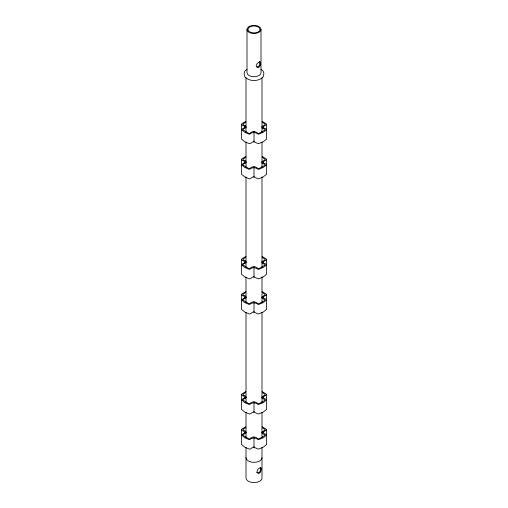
<?xml version="1.0" encoding="UTF-8"?>
<svg xmlns="http://www.w3.org/2000/svg" width="508" height="508" viewBox="0 0 508 508"><rect width="100%" height="100%" fill="white"/><g stroke="black" fill="none" stroke-linecap="round" stroke-linejoin="round"><path stroke-width="0.76" d="M245.929 121.336L242.03 123.527L241.44 124.346L242.062 125.159L244.234 126.035L244.666 127.019L244.519 127.546L241.414 129.546L244.78 132.315L249.377 134.271C252.622 131.928 255.13 131.991 258.375 134.283L263.182 132.34L266.56 129.686L265.938 128.873L263.766 127.997L263.334 127.013L263.481 126.486L266.586 124.492L266.033 123.66L262.128 121.336M245.929 156.47L242.03 158.661L241.44 159.48L242.062 160.293L244.234 161.169L244.666 162.16L244.519 162.681L241.414 164.681L244.78 167.456L249.377 169.405C252.622 167.062 255.13 167.132 258.375 169.418L263.182 167.475L266.56 164.827L265.938 164.014L263.766 163.138L263.334 162.147L263.481 161.627L266.586 159.626L266.033 158.794L262.128 156.477M245.929 256.476L242.03 258.667L241.44 259.486L242.062 260.299L244.234 261.175L244.666 262.166L244.519 262.687L241.414 264.687L244.78 267.462L249.377 269.411C252.622 267.068 255.13 267.138 258.375 269.424L263.182 267.481L266.56 264.833L265.938 264.02L263.766 263.144L263.334 262.153L263.481 261.633L266.586 259.632L266.033 258.801L262.128 256.483M245.929 291.617L242.03 293.808L241.44 294.627L242.062 295.44L244.234 296.316L244.666 297.301L244.519 297.828L241.414 299.822L244.78 302.597L249.377 304.552C252.622 302.209 255.13 302.273 258.375 304.565L263.182 302.622L266.56 299.968L265.938 299.155L263.766 298.279L263.334 297.294L263.481 296.767L266.586 294.767L266.033 293.941L262.128 291.617M245.929 391.624L242.03 393.814L241.44 394.633L242.062 395.446L244.234 396.323L244.666 397.307L244.519 397.834L241.414 399.834L244.78 402.603L249.377 404.559C252.622 402.215 255.13 402.279 258.375 404.571L263.182 402.628L266.56 399.974L265.938 399.161L263.766 398.285L263.334 397.3L263.481 396.773L266.586 394.773L266.033 393.948L262.128 391.624M245.929 426.758L242.03 428.949L241.44 429.768L242.062 430.581L244.234 431.457L244.666 432.448L244.519 432.968L241.414 434.969L244.78 437.744L249.377 439.693C252.622 437.35 255.13 437.42 258.375 439.706L263.182 437.763L266.56 435.115L265.938 434.302L263.766 433.426L263.334 432.435L263.481 431.914L266.586 429.914L266.033 429.082L262.128 426.764M245.713 122.225L242.926 124.06L243.021 124.631L245.847 125.965L246.005 127.527L243.008 129.286L242.888 129.851L248.876 133.407L249.866 133.356C251.841 130.893 255.899 131.051 257.931 133.363L258.915 133.433L265.074 129.972L264.979 129.4L262.153 128.067L261.995 126.505L264.992 124.746L265.113 124.181L262.299 122.231M245.713 157.366L242.926 159.195L243.021 159.766L245.847 161.106L246.005 162.668L243.008 164.421L242.888 164.992L248.876 168.548L249.866 168.491C251.841 166.027 255.899 166.192 257.931 168.497L258.915 168.567L265.074 165.113L264.979 164.541L262.153 163.201L261.995 161.639L264.992 159.887L265.113 159.315L262.299 157.372M245.713 257.372L242.926 259.201L243.021 259.772L245.847 261.112L246.005 262.674L243.008 264.427L242.888 264.998L248.876 268.554L249.866 268.497C251.841 266.033 255.899 266.198 257.931 268.503L258.915 268.573L265.074 265.119L264.979 264.547L262.153 263.207L261.995 261.645L264.992 259.893L265.113 259.321L262.299 257.378M245.713 292.506L242.926 294.342L243.021 294.913L245.847 296.247L246.005 297.809L243.008 299.568L242.888 300.133L248.876 303.689L249.866 303.632C251.841 301.174 255.899 301.333 257.931 303.644L258.915 303.714L265.074 300.253L264.979 299.682L262.153 298.348L261.995 296.786L264.992 295.027L265.113 294.462L262.299 292.513M245.713 392.513L242.926 394.348L243.021 394.919L245.847 396.253L246.005 397.815L243.008 399.574L242.888 400.139L248.876 403.695L249.866 403.644C251.841 401.18 255.899 401.339 257.931 403.65L258.915 403.72L265.074 400.26L264.979 399.688L262.153 398.355L261.995 396.792L264.992 395.034L265.113 394.468L262.299 392.519M245.713 427.653L242.926 429.482L243.021 430.054L245.847 431.394L246.005 432.956L243.008 434.708L242.888 435.28L248.876 438.836L249.866 438.779C251.841 436.315 255.899 436.48 257.931 438.785L258.915 438.855L265.074 435.4L264.979 434.829L262.153 433.489L261.995 431.927L264.992 430.174L265.113 429.603L262.299 427.66M246.983 69.317L244.837 71.171L244.081 73.362L244.837 76.905C249.536 81.75 258.464 81.75 263.163 76.905L263.919 73.362L263.163 71.171L261.017 69.317M256.68 472.332L258.331 473.285L259.651 473.119L260.534 472.015L261.385 469.252L261.182 467.976L260.534 467.601C258.553 468.281 256.197 470.516 257.365 472.726M257.626 472.878L258.953 472.713L259.836 471.608L260.471 470.148L260.471 467.57M244.666 127.019L246.005 127.019M261.995 127.019L263.334 127.013M244.666 162.16L246.005 162.154M261.995 162.154L263.334 162.147M244.666 262.166L246.005 262.16M261.995 262.16L263.334 262.153M244.666 297.301L246.005 297.294M261.995 297.294L263.334 297.294M244.666 397.307L246.005 397.3M261.995 397.3L263.334 397.3M244.666 432.448L246.005 432.441M261.995 432.441L263.334 432.435M256.991 66.878L258.248 66.897L259.505 65.056L259.55 61.538M254 131.629L254.006 141.865L258.375 143.745L263.182 141.802L266.56 139.148L266.586 124.492M254 141.091L254.006 141.865C252.082 141.472 251.219 143.726 249.377 143.726L244.78 141.776L241.414 139.001L241.44 124.346M254 166.77L254.006 177L258.375 178.88L263.182 176.936L266.56 174.282L266.586 159.626M254 176.232L254.006 177C252.082 176.613 251.219 178.86 249.377 178.867L244.78 176.917L241.414 174.142L241.44 159.48M254 266.776L254.006 277.006L258.375 278.886L263.182 276.943L266.56 274.288L266.586 259.632M254 276.238L254.006 277.006C252.082 276.619 251.219 278.867 249.377 278.873L244.78 276.923L241.414 274.149L241.44 259.486M254 301.911L254.006 312.147L258.375 314.027L263.182 312.083L266.56 309.429L266.586 294.767M254 311.372L254.006 312.147C252.082 311.753 251.219 314.007 249.377 314.007L244.78 312.058L241.414 309.283L241.44 294.627M254 401.917L254.006 412.153L258.375 414.033L263.182 412.09L266.56 409.435L266.586 394.773M254 411.378L254.006 412.153C252.082 411.759 251.219 414.014 249.377 414.014L244.78 412.064L241.414 409.289L241.44 394.633M254 437.058L254.006 447.288L258.375 449.167L263.182 447.224L266.56 444.57L266.586 429.914M254 446.519L254.006 447.288C252.082 446.9 251.219 449.148 249.377 449.155L244.78 447.205L241.414 444.43L241.44 429.768M261.995 77.768L261.995 132.537M261.995 142.018L261.995 167.672M261.995 176.917L261.995 267.678M261.995 276.866L261.995 302.812M261.995 312.56L261.995 402.984M261.995 412.502L261.995 437.96M261.995 447.402L261.995 477.984A7.995 4.616 0 0 1 259.651 481.247L257.061 482.251A7.995 4.616 0 0 1 246.005 477.984L246.005 447.402M261.004 29.445L261.004 72.688A7.004 4.045 0 0 1 258.953 75.546L256.68 76.422A7.004 4.045 0 0 1 246.996 72.688L246.996 29.445M246.005 77.768L246.005 132.537M246.005 142.018L246.005 167.672M246.005 176.917L246.005 267.678M246.005 276.866L246.005 302.812M246.005 312.56L246.005 402.984M246.005 412.502L246.005 437.96M261.995 457.714A7.995 4.616 0 0 1 254 462.331A7.995 4.616 0 0 1 246.005 457.714M260.579 63.106L260.21 65.462L258.953 67.304L257.067 67.278L256.127 65.672L257.067 63.646L258.953 62.167L260.21 61.83L260.579 63.106M249.047 26.581L247.529 27.896A7.004 4.045 0 0 0 249.047 32.302A7.004 4.045 0 0 0 256.68 33.179L258.953 32.302A7.004 4.045 0 0 0 258.953 26.581A7.004 4.045 0 0 0 249.047 26.581M250.996 32.449A6.007 3.467 0 0 0 260.007 29.445A6.007 3.467 0 0 0 250.996 26.435A6.007 3.467 0 0 0 250.996 32.449"/></g></svg>
